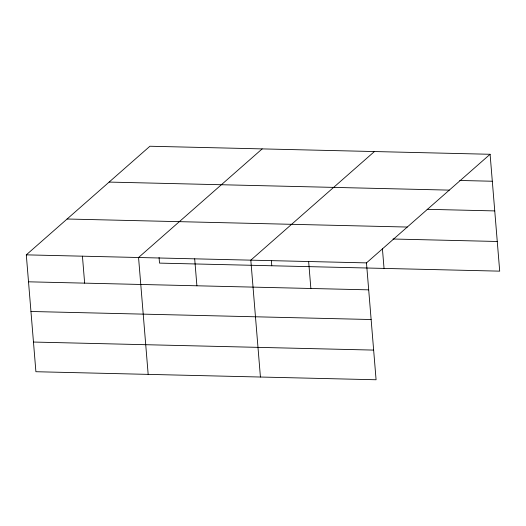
<?xml version="1.0" encoding="UTF-8"?>
<svg xmlns="http://www.w3.org/2000/svg" width="526" height="526" viewBox="0 0 526 526"><rect width="100%" height="100%" fill="white"/><g stroke="black" fill="none" stroke-linecap="round" stroke-linejoin="round"><path stroke-width="0.79" d="M490.094 154.276L366.477 262.888L376.083 379.759L35.906 371.724L26.3 254.854L149.917 146.241L490.094 154.276L499.7 271.146L159.523 263.112L159.062 257.497M262.172 148.891L138.555 257.503L148.168 374.374M374.433 151.547L250.817 260.16L260.423 377.03M459.731 180.471L492.31 181.24M109.125 182.081L449.296 190.123M427.145 209.315L494.749 210.913M67.091 219.007L407.269 227.048M393.001 239.014L497.261 241.48M26.3 254.854L366.477 262.888M28.516 281.811L368.693 289.852M30.955 311.484L371.132 319.525M33.467 342.051L373.644 350.092M382.389 248.371L384.039 268.418M308.644 261.521L310.866 288.485M271.383 260.949L271.784 265.761M194.686 258.831L196.902 285.796M82.431 256.175L84.647 283.139"/></g></svg>
